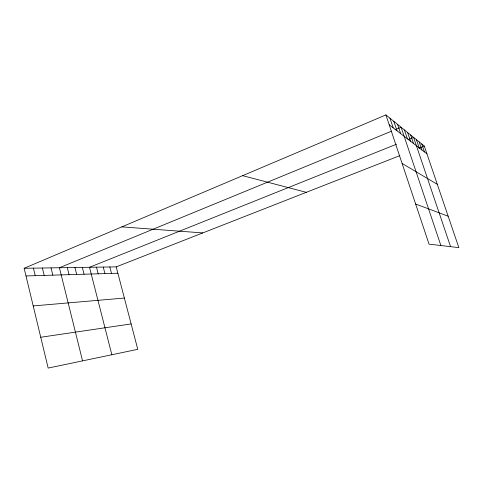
<?xml version="1.0" encoding="UTF-8"?>
<svg xmlns="http://www.w3.org/2000/svg" width="483" height="483" viewBox="0 0 483 483"><rect width="100%" height="100%" fill="white"/><g stroke="black" fill="none" stroke-linecap="round" stroke-linejoin="round"><path stroke-width="0.72" d="M24.15 268.288L116.216 266.87L137.776 349.324L48.161 368.076L24.15 268.288L385.905 114.924L424.291 146.053L458.85 247.622L429.037 244.15L385.905 114.924M391.689 131.128L59.415 267.745L82.569 360.873M395.058 129.746L401.113 127.252L440.894 245.533M396.519 144.212L89.506 267.28L111.851 354.745M408.111 139.563L413.587 137.371L450.573 246.662M116.216 266.87L399.809 155.653M418.918 148.16L424.291 146.053M40.747 337.255L131.135 323.924M33.212 305.938L124.373 298.053M25.997 275.95L117.876 273.227M121.843 226.871L202.788 232.921M242.635 175.661L306.3 192.325M415.646 204.031L448.17 216.233M402.104 163.453L437.32 184.349M389.195 124.783L426.942 153.848M421.762 144L424.454 151.934M419.135 141.869L421.876 149.947M416.412 139.665L419.196 147.883M410.647 134.986L413.533 143.523M407.598 132.511L410.532 141.211M404.416 129.939L407.404 138.802M397.557 124.373L400.661 133.61M393.844 121.36L397.008 130.796M389.968 118.214L393.192 127.856M109.822 266.966L111.501 273.414M103.247 267.069L104.938 273.607M96.479 267.171L98.182 273.813M82.327 267.389L84.06 274.229M74.925 267.504L76.676 274.447M67.294 267.624L69.057 274.676M51.041 267.872L52.834 275.153M42.377 268.005L44.188 275.413M33.418 268.143L35.247 275.678"/></g></svg>
